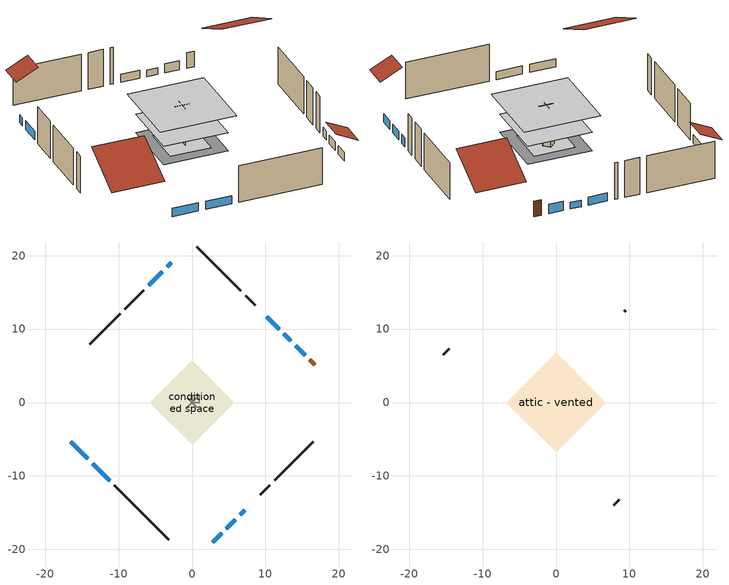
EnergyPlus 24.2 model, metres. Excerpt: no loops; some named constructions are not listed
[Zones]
conditioned space
 floor to garage (Floor1 construction): -3.66,0 0,3.66 3.66,0 0,-3.66 z0
 floor adiabatic (AdiabaticFloorConstruction): -5.72,0 0,5.72 5.72,0 0,-5.72 z2.44
 floor foundation (Slab2 construction): -5.72,0 0,5.72 5.72,0 0,-5.72 z0
 wall outside (AdiabaticWallConstruction 1): 16.71,5.15 16.06,5.8 z0:2.03
 wall outside (AdiabaticWallConstruction): -16.5,-5.35 -14.19,-7.66 / -13.54,-8.32 -11.23,-10.63 / -2.82,19.04 -3.39,18.46 / 11.86,10 10.17,11.69 z0:1.07; 2.82,-19.04 4.03,-17.82 / 4.69,-17.17 5.9,-15.96 z0:1.13; -4.05,17.81 -5.89,15.97 z0:1.16; 15.4,6.45 14.11,7.75 z0:1.22; 13.45,8.4 12.51,9.34 z0:0.85; 6.55,-15.3 7.19,-14.66 z0:1.19
 wall outside (Wall3 construction): -10.57,-11.28 -3.16,-18.7 z0:4.88
 wall outside (Wall4 construction): -9.79,12.07 -13.91,7.95 z0:4.88
 wall outside (Wall7 construction): 6.66,15.19 0.66,21.2 z0:4.88
 wall outside (Wall8 construction): 11.25,-10.61 16.51,-5.35 z0:4.88
 wall to garage (Wall5 construction): 0.65,-0.65 -0.65,0.65 z0:4.88
 wall to garage (Wall6 construction): 0.65,0.65 -0.65,-0.65 z0:4.88
 window (WindowConstruction): -16.5,-5.35 -14.19,-7.66 z0:1.07
 window (WindowConstruction 9): 2.82,-19.04 4.03,-17.83 z0:1.13
 window (WindowConstruction 1): -13.54,-8.32 -11.23,-10.63 z0:1.07
 window (WindowConstruction 2): -2.82,19.04 -3.39,18.46 z0:1.07
 window (WindowConstruction 3): -4.05,17.81 -5.89,15.97 z0:1.16
 window (WindowConstruction 4): 15.4,6.45 14.11,7.75 z0:1.22
 window (WindowConstruction 5): 13.45,8.4 12.51,9.34 z0:0.85
 window (WindowConstruction 6): 11.86,10 10.17,11.69 z0:1.07
 window (WindowConstruction 7): 4.69,-17.17 5.9,-15.96 z0:1.13
 window (WindowConstruction 8): 6.56,-15.3 7.19,-14.66 z0:1.19
 door (Door): 16.71,5.15 16.06,5.8 z0:2.03
 ceiling adiabatic (AdiabaticFloorConstruction): 0,-5.72 5.72,0 0,5.72 -5.72,0 z2.44
furnace airloop ret air zone
 floor adiabatic (AdiabaticConst): 0,0 0,1 1,1 1,0 z0
 wall adiabatic (AdiabaticConst): 0,1 0,0 1,0 1,1 0,1 z0:1
 ceiling adiabatic (AdiabaticConst): 1,0 1,1 0,1 0,0 z1
garage
 floor foundation (Slab1 construction): -3.66,0 0,3.66 3.66,0 0,-3.66 z0
 wall outside (Wall1 construction): -6.54,15.31 -9.13,12.73 z0:4.88
 wall outside (Wall12 construction): 9.3,-12.56 10.59,-11.26 z0:4.88
 wall outside (Wall2 construction): 8.61,13.24 7.32,14.53 z0:4.88
attic - vented
 floor to conditioned space (Floor2 construction Reversed): -6.79,0 0,6.79 6.79,0 0,-6.79 z4.88
 wall outside (Wall10 construction): 7.85,-14.01 8.64,-13.21 z0:4.88
 wall outside (Wall11 construction): 9.51,12.34 9.27,12.58 z0:4.88
 wall outside (Wall9 construction): -14.56,7.29 -15.36,6.5 z0:4.88
 roof outside (Roof1 construction): -17.16,-4.7,4.88 -12.96,-0.5,7.85 -17.66,4.2,7.85 -21.86,0,4.88
 roof outside (Roof2 construction): -2.16,19.69,4.88 -0.23,17.76,6.24 1.93,19.92,6.24 0,21.86,4.88
 roof outside (Roof3 construction): 2.16,-19.69,4.88 0.23,-17.76,6.24 -1.93,-19.92,6.24 0,-21.86,4.88
 roof outside (Roof4 construction): 17.36,4.49,4.88 13.35,0.47,7.72 17.84,-4.02,7.72 21.86,0,4.88
[Material] Roughness=Rough; Thermal Absorptance=0.9
Name | Thickness {m} | Conductivity {W/m-K} | Density {kg/m3} | Specific Heat {J/kg-K} | Solar Absorptance | Visible Absorptance
ceiling loosefill ins | 0.0846667 | 0.0480833 | 16.02 | 1046.75 | 0.7 | 0.7
ceiling stud and cavity | 0.1397 | 0.0920385 | 65.682 | 1177.47 | 0.7 | 0.7
floor covering | 0.0127 | 0.0433444 | 54.468 | 1339.84 | 0.6 | 0.6
floor stud and cavity | 0.1397 | 0.923637 | 92.3553 | 1139.71 | 0.7 | 0.7
gypsum board | 0.0127 | 0.160291 | 801 | 837.4 | 0.6 | 0.6
osb sheathing 0.5 in. 2; osb sheathing 0.5 in. 3 | 0.0127 | 0.115458 | 512.64 | 1214.23 | 0.7 | 0.7
osb sheathing 0.75 in. | 0.01905 | 0.115458 | 512.64 | 1214.23 | 0.7 | 0.7
wall stud and cavity 2 | 0.1397 | 0.476402 | 139.0536 | 1170.24 | 0.7 | 0.7
[Construction]
Floor1 construction Reversed: floor covering, osb sheathing 0.75 in., floor stud and cavity
Floor2 construction: ceiling loosefill ins, ceiling stud and cavity, gypsum board
Wall5 construction Reversed: gypsum board, wall stud and cavity 2, osb sheathing 0.5 in. 2
Wall6 construction Reversed: gypsum board, wall stud and cavity 2, osb sheathing 0.5 in. 3
[EnergyManagementSystem:Program]
water_heater_Control: Set water_heater_HPWHSchedOverride = water_heater_T_set; If (water_heater_amb_temp<5.56) || (water_heater_amb_temp>48.89); Set water_heater_UESchedOverride = water_heater_T_set; Set water_heater_LESchedOverride = water_heater_T_set; Else; Set water_heater_UESchedOverride = water_heater_T_set - 9.0; Set water_heater_LESchedOverride = 0; EndIf
water_heater_hpwh_EC_adj: If WarmupFlag == 0; Set dhw_e_cons = water_heater_tank_energy + water_heater_tank_on_cycle_parasitic + water_heater_tank_off_cycle_parasitic + water_heater_coil_energy + water_heater_fan_energy; Set water_heater_hpwh_ec_adj_act = 0.0 * dhw_e_cons / 1; EndIf
water_heater_InletAir: Set water_heater_Tamb_act = water_heater_amb_temp; Set water_heater_RHamb_act = 0; Set water_heater_RHamb_act = water_heater_RHamb_act + (water_heater_amb_rh / 100) / 1; Set water_heater_sens_act = (0 - water_heater_sens_cool - (water_heater_tl + water_heater_fan_pwr)) / 1; Set water_heater_lat_act = (0 - water_heater_lat_cool) / 1
[EnergyManagementSystem:Subroutine]
furnace_airloop_0_duct_subroutine: Set AH_MFR = furnace_airloop_AH_MFR / 1; If AH_MFR > 0; Set AH_Tout = furnace_airloop_AH_Tout; Set AH_Wout = furnace_airloop_AH_Wout; Set RA_T = furnace_airloop_RA_T; Set RA_W = furnace_airloop_Ra_W; Set Fan_RTF = furnace_airloop_Fan_RTF; Set DZ_T = furnace_airloop_0_DZ_T; Set DZ_W = furnace_airloop_0_DZ_W; Set AH_VFR = furnace_airloop_AH_VFR / 1; Set h_SA = (@HFnTdbW AH_Tout AH_Wout); Set h_RA = (@HFnTdbW RA_T RA_W); Set h_fg = (@HfgAirFnWTdb AH_Wout AH_Tout); Set h_DZ = (@HFnTdbW DZ_T DZ_W); Set air_cp = 1006.0; Set f_sup = 0.2; Set f_ret = 0.1; Set sup_lk_mfr = f_sup * AH_MFR; Set ret_lk_mfr = f_ret * AH_MFR; Set SupTotLkToCond = sup_lk_mfr*(h_RA - h_SA); Set SupLatLkToCond = sup_lk_mfr*h_fg*(RA_W-AH_Wout); Set SupSensLkToCond = SupTotLkToCond-SupLatLkToCond; Set supply_ua = 41.411; Set eTm = 0-((Fan_RTF/(AH_MFR*air_cp))*supply_ua); Set t_sup = DZ_T+((AH_Tout-DZ_T)*(@Exp eTm)); Set SupCondToCond = AH_MFR*air_cp*(t_sup-AH_Tout); Set SupCondToDZ = 0-SupCondToCond; Set return_ua = 13.435; Set eTm = 0-((Fan_RTF/(AH_MFR*air_cp))*return_ua); Set t_ret = DZ_T+((RA_T-DZ_T)*(@Exp eTm)); Set RetCondToRP = AH_MFR*air_cp*(t_ret-RA_T); Set RetCondToDZ = 0-RetCondToRP; Set RetLatLkToRP = 0; Set RetSensLkToRP = ret_lk_mfr*air_cp*(DZ_T-RA_T); Set SupTotLkToDZ = sup_lk_mfr*(h_SA-h_DZ); Set SupLatLkToDZ = sup_lk_mfr*h_fg*(AH_Wout-DZ_W); Set SupSensLkToDZ = SupTotLkToDZ-SupLatLkToDZ; Set FracOutsideToCond = 1.0; Set FracOutsideToDZ = 0.0; Set FracCondToOutside = 0.0; Set FracDZToOutside = 1.0; Set FracDZToCond = 0.0; Set FracCondToDZ = 0.0; Set lk_imbal_vfr = @ABS(f_sup - f_ret) * AH_VFR; Set ImbalLkCondToDZ = lk_imbal_vfr * FracCondToDZ; Set ImbalLkDZToCond = lk_imbal_vfr * FracDZToCond; Set ImbalLkOutsideToCond = lk_imbal_vfr * FracOutsideToCond; Set ImbalLkOutsideToDZ = lk_imbal_vfr * FracOutsideToDZ; Set ImbalLkCondToOutside = lk_imbal_vfr * FracCondToOutside; Set ImbalLkDZToOutside = lk_imbal_vfr * FracDZToOutside; Else; Set SupLatLkToCond = 0; Set SupSensLkToCond = 0; Set SupCondToCond = 0; Set RetCondToRP = 0; Set RetLatLkToRP = 0; Set RetSensLkToRP = 0; Set RetCondToDZ = 0; Set SupCondToDZ = 0; Set SupLatLkToDZ = 0; Set SupSensLkToDZ = 0; Set ImbalLkCondToDZ = 0; Set ImbalLkDZToCond = 0; Set ImbalLkOutsideToCond = 0; Set ImbalLkOutsideToDZ = 0; Set ImbalLkCondToOutside = 0; Set ImbalLkDZToOutside = 0; EndIf; Set furnace_airloop_0_SupLatLkToCond = SupLatLkToCond; Set furnace_airloop_0_SupSensLkToCond = SupSensLkToCond; Set furnace_airloop_0_SupCondToLv = SupCondToCond; Set furnace_airloop_0_RetCondToRP = RetCondToRP; Set furnace_airloop_0_RetLatLkToRP = RetLatLkToRP; Set furnace_airloop_0_RetSensLkToRP = RetSensLkToRP; Set furnace_airloop_0_RetCondToDZ = RetCondToDZ; Set furnace_airloop_0_SupCondToDZ = SupCondToDZ; Set furnace_airloop_0_SupLatLkToDZ = SupLatLkToDZ; Set furnace_airloop_0_SupSensLkToDZ = SupSensLkToDZ; Set furnace_airloop_0_ZoneMixCondToDZ = ImbalLkCondToDZ; Set furnace_airloop_0_ZoneMixDZToCond = ImbalLkDZToCond; Set furnace_airloop_0_DuctImbalLkSupFanEquivCond = ImbalLkCondToOutside; Set furnace_airloop_0_DuctImbalLkExhFanEquivCond = ImbalLkOutsideToCond; Set furnace_airloop_0_DuctImbalLkSupFanEquivDZ = ImbalLkDZToOutside; Set furnace_airloop_0_DuctImbalLkExhFanEquivDZ = ImbalLkOutsideToDZ
[EnergyManagementSystem:ProgramCallingManager]
attic_vented_1_duct_leakage_imbalance_infil_program_calling_manager: BeginZoneTimestepAfterInitHeatBalance; attic_vented_1_duct_leakage_imbalance_infil_program
component_loads_program_calling_manager: EndOfZoneTimestepAfterZoneReporting; component_loads_program
fridge_schedule_program_calling_manager: BeginZoneTimestepAfterInitHeatBalance; fridge_schedule_program
furnace_airloop_0_duct_program_calling_manager: EndOfSystemTimestepAfterHVACReporting; furnace_airloop_0_duct_program
furnace_supply_fan_disaggregate_program_calling_manager: EndOfSystemTimestepBeforeHVACReporting; furnace_supply_fan_disaggregate_program
infil_program_calling_manager: BeginZoneTimestepAfterInitHeatBalance; infil_program
natural_vent_program_calling_manager: BeginZoneTimestepAfterInitHeatBalance; natural_vent_program
total_airflows_program_calling_manager: EndOfZoneTimestepAfterZoneReporting; total_airflows_program
total_loads_program_calling_manager: EndOfZoneTimestepAfterZoneReporting; total_loads_program
unmet_hours_program_calling_manager: EndOfZoneTimestepBeforeZoneReporting; unmet_hours_program
water_heater_hpwh_EC_adj_ProgramManager: EndOfSystemTimestepBeforeHVACReporting; water_heater_hpwh_EC_adj
water_heater_ProgramManager: InsideHVACSystemIterationLoop; water_heater_Control; water_heater_InletAir
[EnergyManagementSystem:OutputVariable]
Name | EMS Variable | Type of Data in Variable | Update Frequency | EMS Program or Subroutine | Units
furnace supply fan disaggregate htg primary | furnace_supply_fan_primary_htg | Summed | SystemTimestep | furnace_supply_fan_disaggregate_program | J
loads_htg_tot_peakload_outvar; loads_htg_tot_annual_outvar; loads_htg_tot_timeseries_outvar | loads_htg_tot | Summed | ZoneTimestep | total_loads_program | J
loads_clg_tot_peakload_outvar; loads_clg_tot_annual_outvar; loads_clg_tot_timeseries_outvar | loads_clg_tot | Summed | ZoneTimestep | total_loads_program | J
htg_unmet_hours_annual_outvar; htg_unmet_hours_timeseries_outvar | htg_unmet_hours | Summed | ZoneTimestep | unmet_hours_program | hr
clg_unmet_hours_annual_outvar; clg_unmet_hours_timeseries_outvar | clg_unmet_hours | Summed | ZoneTimestep | unmet_hours_program | hr
loads_htg_roofs_annual_outvar; loads_htg_roofs_timeseries_outvar | loads_htg_roofs | Summed | ZoneTimestep | component_loads_program | J
loads_htg_ceilings_annual_outvar; loads_htg_ceilings_timeseries_outvar | loads_htg_ceilings | Summed | ZoneTimestep | component_loads_program | J
loads_htg_walls_annual_outvar; loads_htg_walls_timeseries_outvar | loads_htg_walls | Summed | ZoneTimestep | component_loads_program | J
loads_htg_rim_joists_annual_outvar; loads_htg_rim_joists_timeseries_outvar | loads_htg_rim_joists | Summed | ZoneTimestep | component_loads_program | J
loads_htg_foundation_walls_annual_outvar; loads_htg_foundation_walls_timeseries_outvar | loads_htg_foundation_walls | Summed | ZoneTimestep | component_loads_program | J
loads_htg_doors_annual_outvar; loads_htg_doors_timeseries_outvar | loads_htg_doors | Summed | ZoneTimestep | component_loads_program | J
loads_htg_windows_conduction_annual_outvar; loads_htg_windows_conduction_timeseries_outvar | loads_htg_windows_conduction | Summed | ZoneTimestep | component_loads_program | J
loads_htg_windows_solar_annual_outvar; loads_htg_windows_solar_timeseries_outvar | loads_htg_windows_solar | Summed | ZoneTimestep | component_loads_program | J
loads_htg_skylights_conduction_annual_outvar; loads_htg_skylights_conduction_timeseries_outvar | loads_htg_skylights_conduction | Summed | ZoneTimestep | component_loads_program | J
loads_htg_skylights_solar_annual_outvar; loads_htg_skylights_solar_timeseries_outvar | loads_htg_skylights_solar | Summed | ZoneTimestep | component_loads_program | J
loads_htg_floors_annual_outvar; loads_htg_floors_timeseries_outvar | loads_htg_floors | Summed | ZoneTimestep | component_loads_program | J
loads_htg_slabs_annual_outvar; loads_htg_slabs_timeseries_outvar | loads_htg_slabs | Summed | ZoneTimestep | component_loads_program | J
loads_htg_internal_mass_annual_outvar; loads_htg_internal_mass_timeseries_outvar | loads_htg_internal_mass | Summed | ZoneTimestep | component_loads_program | J
loads_htg_infil_annual_outvar; loads_htg_infil_timeseries_outvar | loads_htg_infil | Summed | ZoneTimestep | component_loads_program | J
loads_htg_natvent_annual_outvar; loads_htg_natvent_timeseries_outvar | loads_htg_natvent | Summed | ZoneTimestep | component_loads_program | J
loads_htg_mechvent_annual_outvar; loads_htg_mechvent_timeseries_outvar | loads_htg_mechvent | Summed | ZoneTimestep | component_loads_program | J
loads_htg_whf_annual_outvar; loads_htg_whf_timeseries_outvar | loads_htg_whf | Summed | ZoneTimestep | component_loads_program | J
loads_htg_ducts_annual_outvar; loads_htg_ducts_timeseries_outvar | loads_htg_ducts | Summed | ZoneTimestep | component_loads_program | J
loads_htg_intgains_annual_outvar; loads_htg_intgains_timeseries_outvar | loads_htg_intgains | Summed | ZoneTimestep | component_loads_program | J
loads_htg_lighting_annual_outvar; loads_htg_lighting_timeseries_outvar | loads_htg_lighting | Summed | ZoneTimestep | component_loads_program | J
loads_clg_roofs_annual_outvar; loads_clg_roofs_timeseries_outvar | loads_clg_roofs | Summed | ZoneTimestep | component_loads_program | J
loads_clg_ceilings_annual_outvar; loads_clg_ceilings_timeseries_outvar | loads_clg_ceilings | Summed | ZoneTimestep | component_loads_program | J
loads_clg_walls_annual_outvar; loads_clg_walls_timeseries_outvar | loads_clg_walls | Summed | ZoneTimestep | component_loads_program | J
loads_clg_rim_joists_annual_outvar; loads_clg_rim_joists_timeseries_outvar | loads_clg_rim_joists | Summed | ZoneTimestep | component_loads_program | J
loads_clg_foundation_walls_annual_outvar; loads_clg_foundation_walls_timeseries_outvar | loads_clg_foundation_walls | Summed | ZoneTimestep | component_loads_program | J
loads_clg_doors_annual_outvar; loads_clg_doors_timeseries_outvar | loads_clg_doors | Summed | ZoneTimestep | component_loads_program | J
loads_clg_windows_conduction_annual_outvar; loads_clg_windows_conduction_timeseries_outvar | loads_clg_windows_conduction | Summed | ZoneTimestep | component_loads_program | J
loads_clg_windows_solar_annual_outvar; loads_clg_windows_solar_timeseries_outvar | loads_clg_windows_solar | Summed | ZoneTimestep | component_loads_program | J
loads_clg_skylights_conduction_annual_outvar; loads_clg_skylights_conduction_timeseries_outvar | loads_clg_skylights_conduction | Summed | ZoneTimestep | component_loads_program | J
loads_clg_skylights_solar_annual_outvar; loads_clg_skylights_solar_timeseries_outvar | loads_clg_skylights_solar | Summed | ZoneTimestep | component_loads_program | J
loads_clg_floors_annual_outvar; loads_clg_floors_timeseries_outvar | loads_clg_floors | Summed | ZoneTimestep | component_loads_program | J
loads_clg_slabs_annual_outvar; loads_clg_slabs_timeseries_outvar | loads_clg_slabs | Summed | ZoneTimestep | component_loads_program | J
loads_clg_internal_mass_annual_outvar; loads_clg_internal_mass_timeseries_outvar | loads_clg_internal_mass | Summed | ZoneTimestep | component_loads_program | J
loads_clg_infil_annual_outvar; loads_clg_infil_timeseries_outvar | loads_clg_infil | Summed | ZoneTimestep | component_loads_program | J
loads_clg_natvent_annual_outvar; loads_clg_natvent_timeseries_outvar | loads_clg_natvent | Summed | ZoneTimestep | component_loads_program | J
loads_clg_mechvent_annual_outvar; loads_clg_mechvent_timeseries_outvar | loads_clg_mechvent | Summed | ZoneTimestep | component_loads_program | J
loads_clg_whf_annual_outvar; loads_clg_whf_timeseries_outvar | loads_clg_whf | Summed | ZoneTimestep | component_loads_program | J
loads_clg_ducts_annual_outvar; loads_clg_ducts_timeseries_outvar | loads_clg_ducts | Summed | ZoneTimestep | component_loads_program | J
loads_clg_intgains_annual_outvar; loads_clg_intgains_timeseries_outvar | loads_clg_intgains | Summed | ZoneTimestep | component_loads_program | J
loads_clg_lighting_annual_outvar; loads_clg_lighting_timeseries_outvar | loads_clg_lighting | Summed | ZoneTimestep | component_loads_program | J
total_infil_flow_rate_timeseries_outvar | total_infil_flow_rate | Averaged | ZoneTimestep | total_airflows_program | m^3/s
total_mechvent_flow_rate_timeseries_outvar | total_mechvent_flow_rate | Averaged | ZoneTimestep | total_airflows_program | m^3/s
total_natvent_flow_rate_timeseries_outvar | total_natvent_flow_rate | Averaged | ZoneTimestep | total_airflows_program | m^3/s
total_whf_flow_rate_timeseries_outvar | total_whf_flow_rate | Averaged | ZoneTimestep | total_airflows_program | m^3/s
[Schedule:Day:Interval]
cooling season schedule day; cooling season schedule day 2; cooling season schedule default day; natural vent schedule default day: No, 24:00, 0
cooling season schedule day 1; natural vent schedule day: No, 24:00, 1
exterior lighting schedule day 10: No, 01:00, 0.552381, 03:00, 0.510952, 05:00, 0.483333, 06:00, 0.538571, 07:00, 0.607619, 08:00, 0.56619, 09:00, 0.428095, 10:00, 0.345238, 12:00, 0.331429, 13:00, 0.345238, 14:00, 0.386667, 15:00, 0.414286, 16:00, 0.483333, 17:00, 0.607619, 18:00, 0.773333, 19:00, 0.88381, 20:00, 0.939048, 21:00, 0.966667, 22:00, 0.897619, 23:00, 0.773333, 24:00, 0.649048
exterior lighting schedule day 11: No, 01:00, 0.571429, 03:00, 0.528571, 05:00, 0.5, 06:00, 0.557143, 07:00, 0.628571, 08:00, 0.585714, 09:00, 0.442857, 10:00, 0.357143, 12:00, 0.342857, 13:00, 0.357143, 14:00, 0.4, 15:00, 0.428571, 16:00, 0.5, 17:00, 0.628571, 18:00, 0.8, 19:00, 0.914286, 20:00, 0.971429, 21:00, 1, 22:00, 0.928571, 23:00, 0.8, 24:00, 0.671429
exterior lighting schedule day 6: No, 01:00, 0.390476, 03:00, 0.36119, 05:00, 0.341667, 06:00, 0.380714, 07:00, 0.429524, 08:00, 0.400238, 09:00, 0.302619, 10:00, 0.244048, 12:00, 0.234286, 13:00, 0.244048, 14:00, 0.273333, 15:00, 0.292857, 16:00, 0.341667, 17:00, 0.429524, 18:00, 0.546667, 19:00, 0.624762, 20:00, 0.66381, 21:00, 0.683333, 22:00, 0.634524, 23:00, 0.546667, 24:00, 0.45881
exterior lighting schedule day 7: No, 01:00, 0.419048, 03:00, 0.387619, 05:00, 0.366667, 06:00, 0.408571, 07:00, 0.460952, 08:00, 0.429524, 09:00, 0.324762, 10:00, 0.261905, 12:00, 0.251429, 13:00, 0.261905, 14:00, 0.293333, 15:00, 0.314286, 16:00, 0.366667, 17:00, 0.460952, 18:00, 0.586667, 19:00, 0.670476, 20:00, 0.712381, 21:00, 0.733333, 22:00, 0.680952, 23:00, 0.586667, 24:00, 0.492381
exterior lighting schedule day 8: No, 01:00, 0.466667, 03:00, 0.431667, 05:00, 0.408333, 06:00, 0.455, 07:00, 0.513333, 08:00, 0.478333, 09:00, 0.361667, 10:00, 0.291667, 12:00, 0.28, 13:00, 0.291667, 14:00, 0.326667, 15:00, 0.35, 16:00, 0.408333, 17:00, 0.513333, 18:00, 0.653333, 19:00, 0.746667, 20:00, 0.793333, 21:00, 0.816667, 22:00, 0.758333, 23:00, 0.653333, 24:00, 0.548333
exterior lighting schedule day 9: No, 01:00, 0.509524, 03:00, 0.47131, 05:00, 0.445833, 06:00, 0.496786, 07:00, 0.560476, 08:00, 0.522262, 09:00, 0.394881, 10:00, 0.318452, 12:00, 0.305714, 13:00, 0.318452, 14:00, 0.356667, 15:00, 0.382143, 16:00, 0.445833, 17:00, 0.560476, 18:00, 0.713333, 19:00, 0.815238, 20:00, 0.86619, 21:00, 0.891667, 22:00, 0.827976, 23:00, 0.713333, 24:00, 0.59869
[Schedule:Week:Daily]
cooling season schedule Week Rule - Jan1-May26: cooling season schedule day, cooling season schedule day, cooling season schedule day, cooling season schedule day, cooling season schedule day, cooling season schedule day, cooling season schedule day, cooling season schedule default day, cooling season schedule default day, cooling season schedule default day, cooling season schedule default day, cooling season schedule default day
cooling season schedule Week Rule - May27-Jun2: cooling season schedule day, cooling season schedule day, cooling season schedule day, cooling season schedule day, cooling season schedule day, cooling season schedule day 1, cooling season schedule day 1, cooling season schedule default day, cooling season schedule default day, cooling season schedule default day, cooling season schedule default day, cooling season schedule default day
cooling season schedule Week Rule - Jun3-Sep29: cooling season schedule day 1, cooling season schedule day 1, cooling season schedule day 1, cooling season schedule day 1, cooling season schedule day 1, cooling season schedule day 1, cooling season schedule day 1, cooling season schedule default day, cooling season schedule default day, cooling season schedule default day, cooling season schedule default day, cooling season schedule default day
cooling season schedule Week Rule - Sep30-Oct6: cooling season schedule day 1, cooling season schedule day 2, cooling season schedule day 2, cooling season schedule day 2, cooling season schedule day 2, cooling season schedule day 2, cooling season schedule day 2, cooling season schedule default day, cooling season schedule default day, cooling season schedule default day, cooling season schedule default day, cooling season schedule default day
cooling season schedule Week Rule - Oct7-Dec31: cooling season schedule day 2, cooling season schedule day 2, cooling season schedule day 2, cooling season schedule day 2, cooling season schedule day 2, cooling season schedule day 2, cooling season schedule day 2, cooling season schedule default day, cooling season schedule default day, cooling season schedule default day, cooling season schedule default day, cooling season schedule default day
natural vent schedule Week Rule - Jan1-Jan6: natural vent schedule day, natural vent schedule day, natural vent schedule default day, natural vent schedule day, natural vent schedule default day, natural vent schedule day, natural vent schedule default day, natural vent schedule default day, natural vent schedule default day, natural vent schedule default day, natural vent schedule default day, natural vent schedule default day
natural vent schedule Week Rule - Jan7-Dec31: natural vent schedule default day, natural vent schedule day, natural vent schedule default day, natural vent schedule day, natural vent schedule default day, natural vent schedule day, natural vent schedule default day, natural vent schedule default day, natural vent schedule default day, natural vent schedule default day, natural vent schedule default day, natural vent schedule default day
[Schedule:Year]
cooling season schedule: cooling season schedule Week Rule - Jan1-May26, 1, 1, 5, 26, cooling season schedule Week Rule - May27-Jun2, 5, 27, 6, 2, cooling season schedule Week Rule - Jun3-Sep29, 6, 3, 9, 29, cooling season schedule Week Rule - Sep30-Oct6, 9, 30, 10, 6, cooling season schedule Week Rule - Oct7-Dec31, 10, 7, 12, 31
natural vent schedule: natural vent schedule Week Rule - Jan1-Jan6, 1, 1, 1, 6, natural vent schedule Week Rule - Jan7-Dec31, 1, 7, 12, 31
